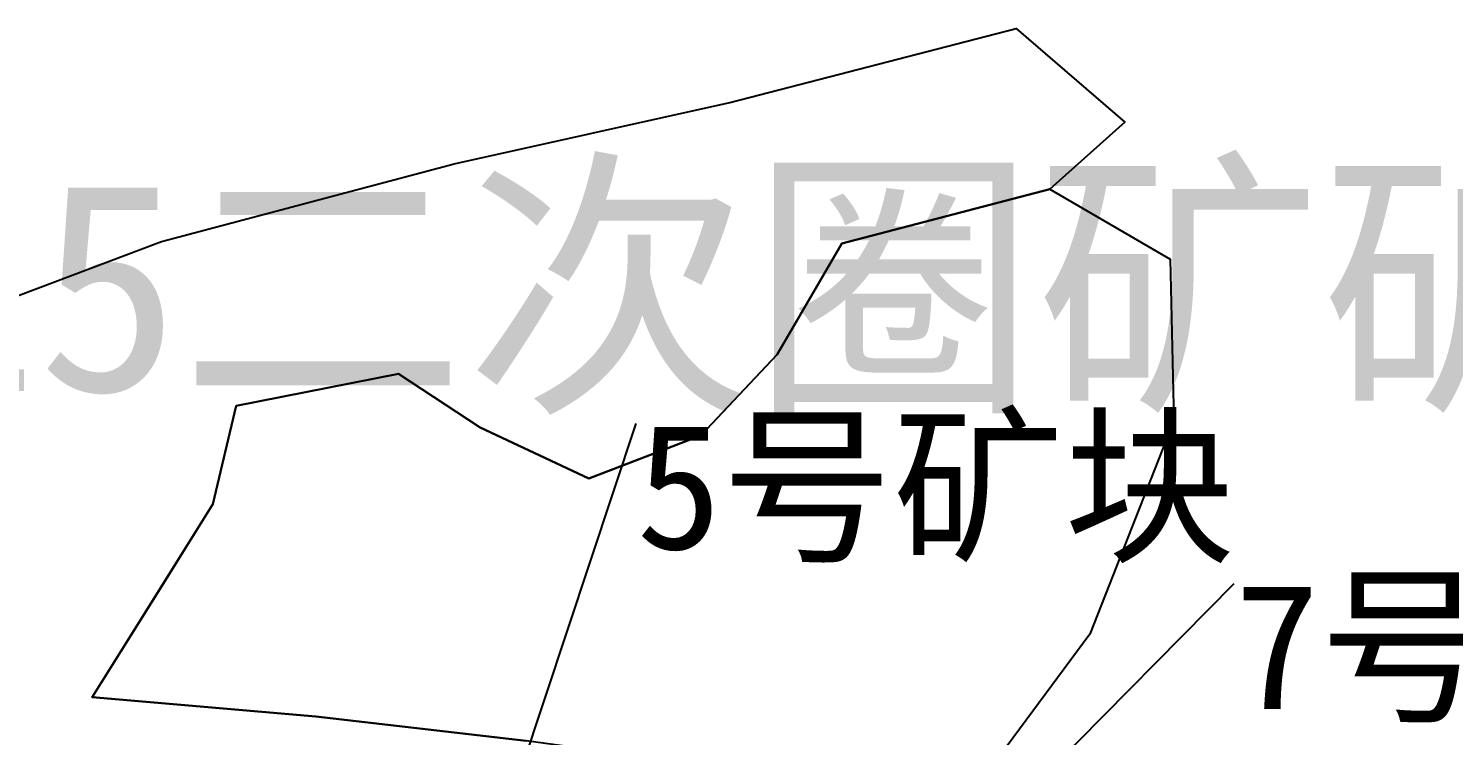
# Model space of a CAD drawing. Header units: metres. Extents: x 470000 to 470123, y 4349633 to 4349734.
# Drawn here: x 470044.17 to 470078.23, y 4349663.56 to 4349680.45 of the extents above; entities that cross this region are included whole.
import ezdxf

# ---------------------------------------------------------------- set-up
doc = ezdxf.new("R2010")
doc.units = ezdxf.units.M
doc.layers.add('综合图_历史矿块', color=7, linetype='Continuous')
doc.styles.add('CN_TTF', font='simsunb.ttf')

msp = doc.modelspace()

# ---------------------------------------------------------------- linework, layer by layer
at = {"color": 7}
for p, q in [((470054.976, 4349659.811), (470058.697, 4349671.013)), ((470067.75, 4349661.895), (470072.99, 4349667.193))]:
    msp.add_line(p, q, dxfattribs=at)
at = {"layer": '综合图_历史矿块', "color": 9}
msp.add_lwpolyline([(470041.361, 4349673.104), (470047.349, 4349675.362), (470054.343, 4349677.216), (470060.932, 4349678.679), (470067.779, 4349680.445), (470070.374, 4349678.209), (470068.58, 4349676.606), (470063.61, 4349675.309), (470062.064, 4349672.658), (470060.242, 4349670.725), (470057.564, 4349669.703), (470054.969, 4349670.918), (470053.013, 4349672.199), (470049.134, 4349671.432), (470048.575, 4349669.089), (470047.317, 4349667.062), (470045.693, 4349664.477), (470051.034, 4349664.014), (470056.068, 4349663.433)], dxfattribs=at)
msp.add_lwpolyline([(470059.568, 4349661.496), (470058.789, 4349663.063), (470056.068, 4349663.433), (470051.034, 4349664.014), (470045.693, 4349664.477), (470048.575, 4349669.089), (470049.134, 4349671.432), (470053.013, 4349672.199), (470054.969, 4349670.918), (470057.564, 4349669.703), (470060.242, 4349670.725), (470062.064, 4349672.658), (470063.61, 4349675.309), (470068.58, 4349676.606), (470071.461, 4349674.934), (470071.544, 4349671.081), (470069.538, 4349665.982), (470066.788, 4349662.272), (470059.568, 4349661.496)], close=True, dxfattribs=at)

# ---------------------------------------------------------------- texts
at = {"color": 7, "style": 'CN_TTF'}
msp.add_text('3940平台 0915二次圈矿矿块图', height=5, dxfattribs=at).set_placement((470003.539, 4349671.791))
at = {"char_height": 3, "attachment_point": 1, "style": 'CN_TTF'}
for s, insert in [('5号矿块', (470058.697, 4349671.013)), ('7号矿块', (470072.99, 4349667.193))]:
    msp.add_mtext(s, dxfattribs=dict(at, insert=insert))

doc.saveas('drawing.dxf')
